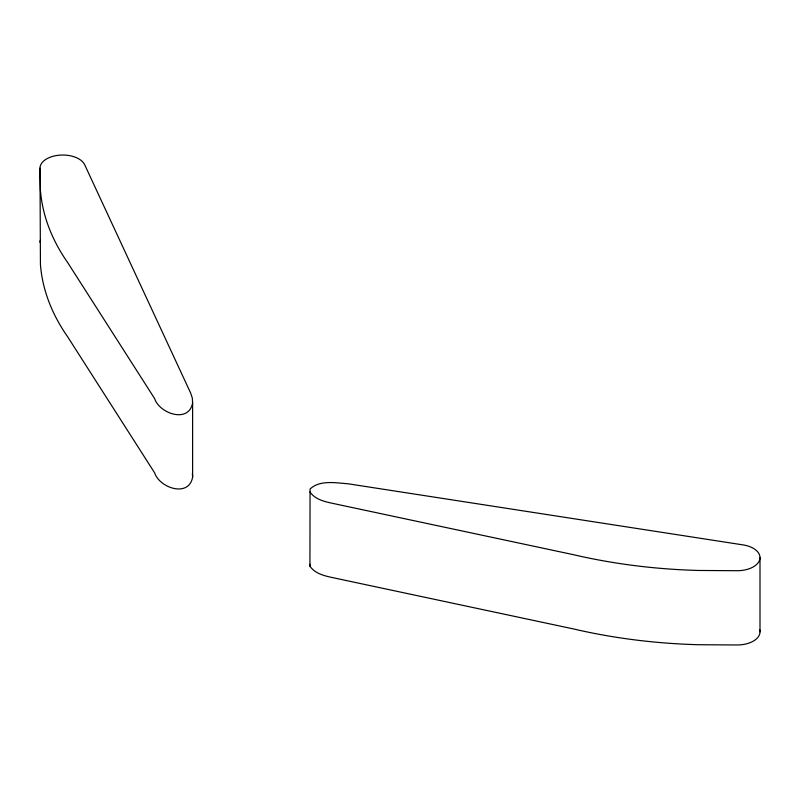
<?xml version="1.0" encoding="UTF-8"?>
<svg xmlns="http://www.w3.org/2000/svg" width="800" height="800" viewBox="0 0 800 800"><rect width="100%" height="100%" fill="white"/><g stroke="black" fill="none" stroke-linecap="round" stroke-linejoin="round"><path stroke-width="1.2" d="M759.65 629.56A22.74 13.13 0 0 1 737.26 644.97L699.02 644.73A380.44 219.64 0 0 1 573.53 628.95L338.18 578.81C328.34 576.55 316.06 575.19 309.93 566.18L310.06 489.05C319.83 479.75 335.56 482.91 347.83 483.75L743.15 544.91A22.74 13.13 0 0 1 759.81 559.3A22.74 13.13 0 0 1 737.26 570.71L699.02 570.47A380.44 219.64 0 0 1 573.53 554.7L338.18 504.55C328.34 502.29 316.06 500.94 309.93 491.92M760 631.85L760 557.59M309.93 566.18L310.02 564.27M192.62 402.87C188.95 423.61 159.63 413.83 154.61 398.56L67.75 262.69A380.44 219.64 0 0 1 40.43 190.23L40 168.15A22.74 13.13 0 0 1 59.77 155.14A22.74 13.13 0 0 1 84.7 164.76L190.62 392.99L192.3 398.01L192.62 402.87L192.62 477.13C188.95 497.86 159.63 488.09 154.61 472.82L67.75 336.94A380.44 219.64 0 0 1 40.43 264.49L40 168.15M192.38 473.48L192.62 477.13M40 242.41A22.74 13.13 0 0 1 40.35 240.13"/></g></svg>
